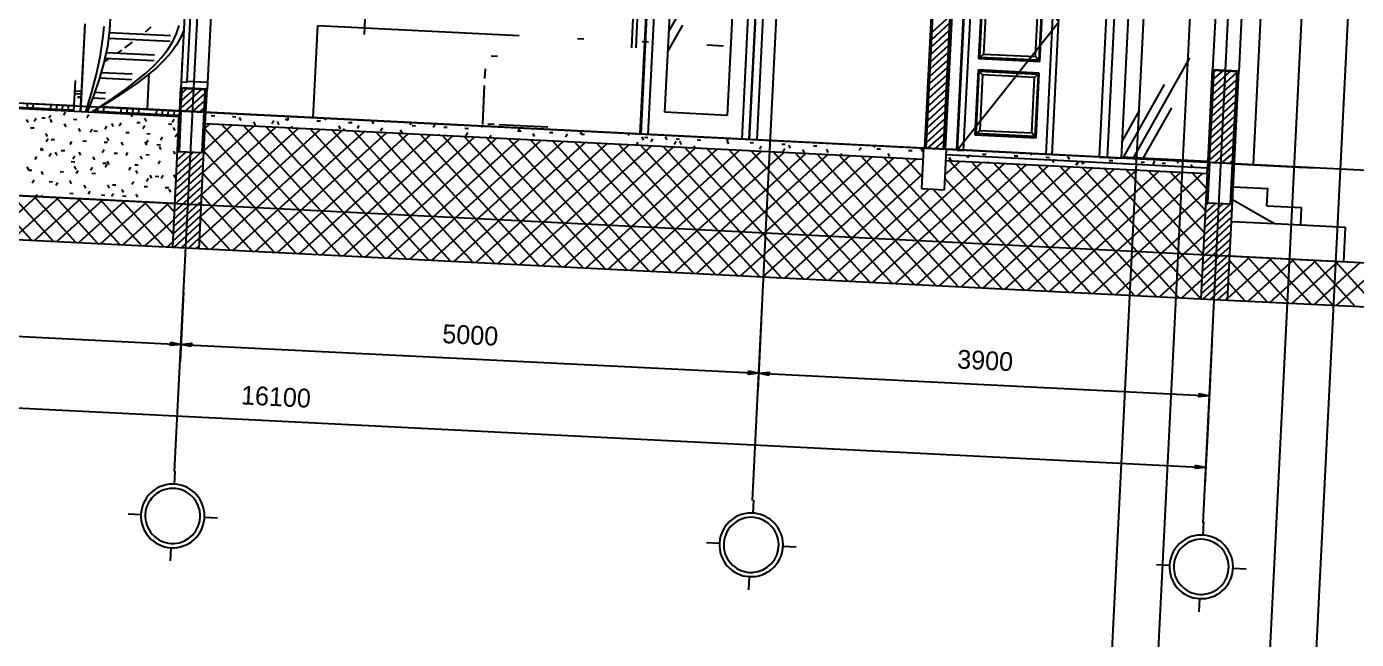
# Model space of a CAD drawing. Extents: x 549999 to 550212, y 1838161 to 1838467.
# Drawn here: x 550119.22 to 550130.71, y 1838233.41 to 1838238.7 of the extents above; entities that cross this region are included whole.
import ezdxf

# ---------------------------------------------------------------- set-up
doc = ezdxf.new("R2010")
doc.units = 0
for name, color, linetype in [('Level 1', 7, 'Continuous'), ('Level 11', 7, 'Continuous'), ('Level 14', 7, 'Continuous'), ('Level 15', 7, 'Continuous'), ('Level 18', 7, 'Continuous'), ('Level 19', 7, 'Continuous'), ('Level 20', 7, 'Continuous'), ('Level 28', 7, 'Continuous'), ('Level 4', 7, 'Continuous'), ('Level 5', 7, 'Continuous'), ('Level 6', 7, 'Continuous'), ('Level 7', 7, 'Continuous'), ('Level 8', 7, 'Continuous'), ('Level 9', 7, 'Continuous')]:
    doc.layers.add(name, color=color, linetype=linetype)

# ---------------------------------------------------------------- blocks, each defined once
blk = doc.blocks.new('FURN47')
at = {"layer": 'Level 1'}
for p, q in [((411.1, 80), (585.4, 80)), ((411.1, 0), (411.1, 80)), ((635.9, 80), (641.4, 80)), ((691.9, 80), (697.4, 80)), ((747.9, 80), (762.2, 80))]:
    blk.add_line(p, q, dxfattribs=at)
blk = doc.blocks.new('FURN48')
at = {"layer": 'Level 1'}
for p, q in [((562.1, 61.1), (567.6, 61.1)), ((557.8, 41.5), (557.8, 49.7)), ((557.8, 2), (557.8, 35.4)), ((558.1, 2), (557.8, 2)), ((567.6, 2), (562.1, 2)), ((614.1, 2), (571.7, 2))]:
    blk.add_line(p, q, dxfattribs=at)
blk = doc.blocks.new('CUA_14')
at = {"layer": 'Level 5'}
for p, q in [((1277.6, 0), (1208.6, 0)), ((1208.6, 0), (1277.6, 0)), ((1269.6, 0), (1208.6, 0)), ((1208.6, 0), (1269.6, 0)), ((1277.6, 0), (1213.4, 0)), ((1269.6, 0), (1213.4, 0))]:
    blk.add_line(p, q, dxfattribs=at)
blk = doc.blocks.new('CUA_S4')
at = {"layer": 'Level 7'}
for p, q in [((295.6, 280), (295.6, 275)), ((297.1, 280), (295.6, 280)), ((318.6, 280), (317.1, 280)), ((318.6, 274), (318.6, 280)), ((295.6, 275), (295.6, 112.5)), ((295.6, 275), (295.6, 236.4)), ((295.6, 275), (300.6, 275)), ((295.6, 275), (295.6, 215)), ((300.6, 275), (300.6, 274)), ((300.6, 274), (318.6, 274)), ((300.6, 215), (300.6, 274)), ((318.6, 215), (318.6, 274)), ((295.6, 215), (295.6, 25)), ((300.6, 215), (295.6, 215)), ((300.6, 215), (300.6, 26)), ((318.6, 215), (300.6, 215)), ((318.6, 26), (318.6, 215)), ((295.6, 112.5), (295.6, 25)), ((295.6, 45.8), (295.6, 25)), ((300.6, 25), (295.6, 25)), ((295.6, 25), (295.6, 20)), ((318.6, 26), (300.6, 26)), ((300.6, 26), (300.6, 25)), ((318.6, 20), (318.6, 26)), ((295.6, 20), (318.6, 20))]:
    blk.add_line(p, q, dxfattribs=at)
blk = doc.blocks.new('CUA_W2')
at = {"layer": 'Level 5'}
for p, q in [((1091.4, 225), (1091.4, 0)), ((1098.6, 225), (1091.4, 225)), ((1098.6, 0), (1098.6, 225)), ((1110.7, 225), (1098.6, 225)), ((1110.7, 0), (1110.7, 225)), ((1091.4, 0), (1098.6, 0)), ((1098.6, 0), (1110.7, 0))]:
    blk.add_line(p, q, dxfattribs=at)
blk = doc.blocks.new('D820X3')
at = {"layer": 'Level 5'}
for p, q in [((1050.6, 115), (968.6, 230)), ((1050.6, 230), (968.6, 230)), ((968.6, 230), (968.6, 0)), ((1050.6, 0), (1050.6, 230)), ((974.1, 0), (974.1, 224.5)), ((974.1, 224.5), (1045.1, 224.5)), ((1045.1, 224.5), (1045.1, 0)), ((1036.1, 212), (983.1, 212)), ((983.1, 212), (983.1, 80)), ((984.1, 81), (984.1, 211)), ((984.1, 211), (1035.1, 211)), ((987.1, 208), (984.1, 211)), ((987.1, 208), (987.1, 84)), ((1032.1, 208), (987.1, 208)), ((1032.1, 208), (1035.1, 211)), ((1032.1, 84), (1032.1, 208)), ((1035.1, 211), (1035.1, 81)), ((1036.1, 80), (1036.1, 212)), ((968.6, 0), (1050.6, 115)), ((987.1, 84), (984.1, 81)), ((1035.1, 81), (984.1, 81)), ((987.1, 84), (1032.1, 84)), ((1035.1, 81), (1032.1, 84)), ((983.1, 80), (1036.1, 80)), ((1036.1, 70), (983.1, 70)), ((983.1, 70), (983.1, 14)), ((984.1, 15), (984.1, 69)), ((984.1, 69), (1035.1, 69)), ((987.1, 66), (984.1, 69)), ((1032.1, 66), (1035.1, 69)), ((1035.1, 69), (1035.1, 15)), ((1036.1, 14), (1036.1, 70)), ((987.1, 66), (987.1, 18)), ((1032.1, 66), (987.1, 66)), ((1032.1, 18), (1032.1, 66)), ((983.1, 14), (1036.1, 14)), ((987.1, 18), (984.1, 15)), ((1035.1, 15), (984.1, 15)), ((987.1, 18), (1032.1, 18)), ((1035.1, 15), (1032.1, 18)), ((968.6, 0), (974.1, 0)), ((1050.6, 0), (1045.1, 0))]:
    blk.add_line(p, q, dxfattribs=at)
blk = doc.blocks.new('CUA_S5')
at = {"layer": 'Level 7'}
for p, q in [((1185.6, 230), (1185.6, 80)), ((1208.6, 80), (1208.6, 230)), ((1185.6, 80), (1208.6, 80))]:
    blk.add_line(p, q, dxfattribs=at)
blk = doc.blocks.new('CUA_16')
at = {"layer": 'Level 5'}
for p, q in [((788.6, 280), (694.6, 280)), ((694.6, 280), (694.6, 0)), ((788.6, 280), (788.6, 0)), ((701.1, 230.5), (701.1, 273.5)), ((701.1, 273.5), (782.1, 273.5)), ((710.1, 239.5), (710.1, 264.5)), ((710.1, 264.5), (773.1, 264.5)), ((773.1, 264.5), (773.1, 239.5)), ((782.1, 273.5), (782.1, 230.5)), ((782.1, 230.5), (701.1, 230.5)), ((773.1, 239.5), (710.1, 239.5)), ((701.1, 224), (782.1, 224)), ((701.1, 0), (701.1, 224)), ((782.1, 224), (782.1, 0)), ((714.6, 20), (714.6, 205)), ((714.6, 205), (768.6, 205)), ((768.6, 205), (768.6, 20)), ((714.6, 107), (753.3, 184.3)), ((714.6, 124.1), (731.6, 158.2)), ((714.6, 89.8), (739.8, 140.1)), ((714.6, 72.7), (726.2, 95.9)), ((768.6, 20), (714.6, 20))]:
    blk.add_line(p, q, dxfattribs=at)
blk = doc.blocks.new('GRID_8')
at = {"layer": 'Level 19'}
for p, q in [((-123.6, -207.1), (-123.6, -218.4)), ((-162.3, -245.9), (-151.1, -245.9)), ((-84.8, -245.9), (-96.1, -245.9)), ((-123.6, -284.7), (-123.6, -273.4))]:
    blk.add_line(p, q, dxfattribs=at)
for radius, start, end in [(27.5, 86.5906, 185.4173), (23.8, 86.5906, 185.4173), (23.8, 3.4094, 86.5906), (27.5, 3.4094, 86.5906), (27.5, 185.4173, 275.4173), (23.8, 185.4173, 275.4173), (23.8, 275.4173, 3.4094), (27.5, 275.4173, 3.4094)]:
    blk.add_arc((-123.6, -245.9), radius, start, end, dxfattribs=at)

msp = doc.modelspace()

# ---------------------------------------------------------------- linework, layer by layer
at = {"layer": 'Level 11'}
for p, q in [((550120.554, 1838237.975), (550120.542, 1838237.721)), ((550120.754, 1838237.965), (550120.554, 1838237.975)), ((550120.737, 1838237.615), (550120.754, 1838237.965)), ((550120.534, 1838237.866), (550120.544, 1838237.875)), ((550120.743, 1838237.444), (550121.185, 1838237.843)), ((550120.753, 1838237.634), (550120.994, 1838237.852)), ((550120.762, 1838237.825), (550120.803, 1838237.862)), ((550121.932, 1838236.724), (550120.907, 1838237.857)), ((550122.123, 1838236.715), (550121.098, 1838237.847)), ((550120.528, 1838237.739), (550120.543, 1838237.753)), ((550120.531, 1838237.802), (550120.547, 1838237.817)), ((550120.715, 1838236.872), (550121.757, 1838237.814)), ((550120.724, 1838237.062), (550121.566, 1838237.824)), ((550120.734, 1838237.253), (550121.375, 1838237.833)), ((550120.744, 1838237.752), (550120.759, 1838237.766)), ((550120.747, 1838237.816), (550120.762, 1838237.83)), ((550121.741, 1838236.734), (550120.762, 1838237.816)), ((550120.815, 1838236.78), (550121.947, 1838237.805)), ((550121.005, 1838236.771), (550122.138, 1838237.795)), ((550121.196, 1838236.761), (550122.329, 1838237.786)), ((550122.313, 1838236.705), (550121.289, 1838237.838)), ((550121.387, 1838236.751), (550122.519, 1838237.776)), ((550122.504, 1838236.696), (550121.479, 1838237.828)), ((550121.577, 1838236.742), (550122.71, 1838237.767)), ((550122.695, 1838236.686), (550121.67, 1838237.819)), ((550121.768, 1838236.732), (550122.901, 1838237.757)), ((550122.885, 1838236.677), (550121.861, 1838237.809)), ((550121.959, 1838236.723), (550123.091, 1838237.748)), ((550123.076, 1838236.667), (550122.051, 1838237.8)), ((550122.149, 1838236.713), (550123.282, 1838237.738)), ((550123.267, 1838236.657), (550122.242, 1838237.79)), ((550122.34, 1838236.704), (550123.473, 1838237.729)), ((550123.457, 1838236.648), (550122.433, 1838237.78)), ((550123.648, 1838236.638), (550122.623, 1838237.771)), ((550123.839, 1838236.629), (550122.814, 1838237.761)), ((550124.03, 1838236.619), (550123.005, 1838237.752)), ((550124.22, 1838236.61), (550123.195, 1838237.742)), ((550124.411, 1838236.6), (550123.386, 1838237.733)), ((550120.512, 1838237.421), (550120.727, 1838237.615)), ((550120.515, 1838237.485), (550120.663, 1838237.619)), ((550120.518, 1838237.548), (550120.6, 1838237.622)), ((550120.521, 1838237.612), (550120.537, 1838237.626)), ((550120.524, 1838237.675), (550120.54, 1838237.689)), ((550120.542, 1838237.721), (550120.537, 1838237.625)), ((550120.537, 1838237.625), (550120.737, 1838237.615)), ((550120.737, 1838237.625), (550120.753, 1838237.639)), ((550120.74, 1838237.689), (550120.756, 1838237.703)), ((550121.551, 1838236.743), (550120.752, 1838237.626)), ((550122.531, 1838236.694), (550123.663, 1838237.719)), ((550122.721, 1838236.685), (550123.854, 1838237.709)), ((550122.912, 1838236.675), (550124.045, 1838237.7)), ((550123.103, 1838236.666), (550124.235, 1838237.69)), ((550123.294, 1838236.656), (550124.426, 1838237.681)), ((550123.484, 1838236.647), (550124.617, 1838237.671)), ((550124.602, 1838236.591), (550123.577, 1838237.723)), ((550123.675, 1838236.637), (550124.807, 1838237.662)), ((550124.792, 1838236.581), (550123.768, 1838237.714)), ((550123.866, 1838236.628), (550124.998, 1838237.652)), ((550124.983, 1838236.572), (550123.958, 1838237.704)), ((550124.056, 1838236.618), (550125.189, 1838237.643)), ((550125.174, 1838236.562), (550124.149, 1838237.695)), ((550124.247, 1838236.608), (550125.379, 1838237.633)), ((550125.364, 1838236.553), (550124.34, 1838237.685)), ((550124.438, 1838236.599), (550125.57, 1838237.624)), ((550125.555, 1838236.543), (550124.53, 1838237.676)), ((550124.628, 1838236.589), (550125.761, 1838237.614)), ((550125.746, 1838236.534), (550124.721, 1838237.666)), ((550125.936, 1838236.524), (550124.912, 1838237.657)), ((550126.127, 1838236.514), (550125.102, 1838237.647)), ((550126.318, 1838236.505), (550125.293, 1838237.638)), ((550126.508, 1838236.495), (550125.484, 1838237.628)), ((550126.699, 1838236.486), (550125.674, 1838237.618)), ((550126.971, 1838237.654), (550126.954, 1838237.304)), ((550127.171, 1838237.644), (550126.971, 1838237.654)), ((550127.154, 1838237.294), (550127.171, 1838237.644)), ((550120.505, 1838237.294), (550120.747, 1838237.512)), ((550120.509, 1838237.357), (550120.75, 1838237.576)), ((550124.819, 1838236.58), (550125.952, 1838237.605)), ((550125.01, 1838236.57), (550126.142, 1838237.595)), ((550125.2, 1838236.561), (550126.333, 1838237.586)), ((550125.391, 1838236.551), (550126.524, 1838237.576)), ((550125.582, 1838236.542), (550126.714, 1838237.566)), ((550125.772, 1838236.532), (550126.905, 1838237.557)), ((550126.89, 1838236.476), (550125.865, 1838237.609)), ((550127.08, 1838236.467), (550126.056, 1838237.599)), ((550127.271, 1838236.457), (550126.246, 1838237.59)), ((550126.344, 1838236.504), (550127.477, 1838237.528)), ((550127.462, 1838236.448), (550126.437, 1838237.58)), ((550126.535, 1838236.494), (550127.668, 1838237.519)), ((550127.652, 1838236.438), (550126.628, 1838237.571)), ((550126.726, 1838236.485), (550127.858, 1838237.509)), ((550126.959, 1838237.406), (550126.818, 1838237.561)), ((550126.916, 1838236.475), (550128.049, 1838237.5)), ((550127.16, 1838237.424), (550127.286, 1838237.538)), ((550128.224, 1838236.41), (550127.2, 1838237.542)), ((550128.415, 1838236.4), (550127.39, 1838237.533)), ((550128.606, 1838236.391), (550127.581, 1838237.523)), ((550128.797, 1838236.381), (550127.772, 1838237.514)), ((550128.987, 1838236.371), (550127.962, 1838237.504)), ((550129.178, 1838236.362), (550128.153, 1838237.495)), ((550129.443, 1838237.53), (550129.426, 1838237.181)), ((550129.643, 1838237.52), (550129.443, 1838237.53)), ((550129.626, 1838237.171), (550129.643, 1838237.52)), ((550120.499, 1838237.167), (550120.74, 1838237.385)), ((550120.502, 1838237.23), (550120.743, 1838237.449)), ((550121.36, 1838236.753), (550120.743, 1838237.435)), ((550125.963, 1838236.523), (550126.96, 1838237.425)), ((550127.107, 1838236.465), (550128.24, 1838237.49)), ((550128.034, 1838236.419), (550127.158, 1838237.387)), ((550127.298, 1838236.456), (550128.43, 1838237.481)), ((550127.488, 1838236.446), (550128.621, 1838237.471)), ((550127.679, 1838236.437), (550128.812, 1838237.462)), ((550127.87, 1838236.427), (550129.002, 1838237.452)), ((550128.061, 1838236.418), (550129.193, 1838237.443)), ((550128.251, 1838236.408), (550129.384, 1838237.433)), ((550129.369, 1838236.352), (550128.344, 1838237.485)), ((550129.379, 1838236.542), (550128.535, 1838237.475)), ((550129.388, 1838236.733), (550128.725, 1838237.466)), ((550129.398, 1838236.924), (550128.916, 1838237.456)), ((550129.408, 1838237.114), (550129.107, 1838237.447)), ((550129.417, 1838237.305), (550129.297, 1838237.437)), ((550129.422, 1838237.412), (550129.438, 1838237.426)), ((550120.496, 1838237.103), (550120.737, 1838237.321)), ((550126.154, 1838236.513), (550127.024, 1838237.301)), ((550126.954, 1838237.304), (550127.154, 1838237.294)), ((550127.843, 1838236.429), (550127.056, 1838237.299)), ((550128.442, 1838236.399), (550129.416, 1838237.28)), ((550129.416, 1838237.285), (550129.432, 1838237.299)), ((550129.419, 1838237.348), (550129.435, 1838237.363)), ((550129.632, 1838237.298), (550129.648, 1838237.312)), ((550129.635, 1838237.362), (550129.651, 1838237.376)), ((550119.262, 1838236.858), (550118.902, 1838237.256)), ((550118.908, 1838236.875), (550119.306, 1838237.236)), ((550119.453, 1838236.848), (550119.093, 1838237.247)), ((550119.099, 1838236.866), (550119.497, 1838237.226)), ((550119.644, 1838236.839), (550119.283, 1838237.237)), ((550119.289, 1838236.856), (550119.688, 1838237.217)), ((550119.835, 1838236.829), (550119.474, 1838237.228)), ((550119.48, 1838236.847), (550119.878, 1838237.207)), ((550120.025, 1838236.82), (550119.665, 1838237.218)), ((550119.671, 1838236.837), (550120.069, 1838237.198)), ((550120.216, 1838236.81), (550119.855, 1838237.208)), ((550119.861, 1838236.828), (550120.26, 1838237.188)), ((550120.407, 1838236.8), (550120.046, 1838237.199)), ((550120.052, 1838236.818), (550120.45, 1838237.179)), ((550120.486, 1838236.913), (550120.237, 1838237.189)), ((550120.496, 1838237.104), (550120.427, 1838237.18)), ((550120.489, 1838236.976), (550120.731, 1838237.194)), ((550120.493, 1838237.04), (550120.734, 1838237.258)), ((550121.169, 1838236.762), (550120.733, 1838237.244)), ((550129.4, 1838236.967), (550129.625, 1838237.171)), ((550129.403, 1838237.031), (550129.562, 1838237.174)), ((550129.407, 1838237.094), (550129.498, 1838237.177)), ((550129.41, 1838237.158), (550129.434, 1838237.18)), ((550129.413, 1838237.221), (550129.429, 1838237.236)), ((550129.426, 1838237.181), (550129.626, 1838237.171)), ((550129.626, 1838237.171), (550129.641, 1838237.185)), ((550129.629, 1838237.235), (550129.645, 1838237.249)), ((550120.483, 1838236.849), (550120.724, 1838237.067)), ((550120.486, 1838236.913), (550120.728, 1838237.131)), ((550120.979, 1838236.772), (550120.724, 1838237.054)), ((550128.633, 1838236.389), (550129.406, 1838237.089)), ((550129.394, 1838236.84), (550129.635, 1838237.058)), ((550129.397, 1838236.904), (550129.638, 1838237.122)), ((550120.243, 1838236.809), (550120.492, 1838237.035)), ((550120.492, 1838236.796), (550120.721, 1838237.004)), ((550120.555, 1838236.793), (550120.718, 1838236.94)), ((550129.387, 1838236.713), (550129.629, 1838236.931)), ((550129.391, 1838236.776), (550129.632, 1838236.995)), ((550120.433, 1838236.799), (550120.483, 1838236.844)), ((550120.619, 1838236.79), (550120.715, 1838236.877)), ((550120.683, 1838236.787), (550120.712, 1838236.813)), ((550120.788, 1838236.781), (550120.714, 1838236.863)), ((550128.823, 1838236.38), (550129.397, 1838236.899)), ((550129.384, 1838236.649), (550129.625, 1838236.868)), ((550129.014, 1838236.37), (550129.387, 1838236.708)), ((550129.378, 1838236.522), (550129.619, 1838236.74)), ((550129.381, 1838236.586), (550129.622, 1838236.804)), ((550129.6, 1838236.354), (550129.984, 1838236.702)), ((550129.609, 1838236.545), (550129.794, 1838236.712)), ((550130.131, 1838236.314), (550129.771, 1838236.713)), ((550129.777, 1838236.332), (550130.175, 1838236.693)), ((550130.322, 1838236.305), (550129.961, 1838236.703)), ((550130.513, 1838236.295), (550130.152, 1838236.694)), ((550129.372, 1838236.395), (550129.613, 1838236.613)), ((550129.375, 1838236.459), (550129.616, 1838236.677)), ((550129.941, 1838236.324), (550129.616, 1838236.682)), ((550129.967, 1838236.322), (550130.366, 1838236.683)), ((550130.158, 1838236.313), (550130.557, 1838236.673)), ((550130.703, 1838236.286), (550130.343, 1838236.684)), ((550130.349, 1838236.303), (550130.747, 1838236.664)), ((550130.894, 1838236.276), (550130.533, 1838236.675)), ((550130.539, 1838236.294), (550130.938, 1838236.654)), ((550129.205, 1838236.361), (550129.378, 1838236.517)), ((550129.39, 1838236.351), (550129.61, 1838236.55)), ((550129.454, 1838236.348), (550129.606, 1838236.486)), ((550129.75, 1838236.333), (550129.607, 1838236.492)), ((550129.517, 1838236.345), (550129.603, 1838236.423)), ((550129.581, 1838236.342), (550129.6, 1838236.359))]:
    msp.add_line(p, q, dxfattribs=at)
at = {"layer": 'Level 14'}
for p, q in [((550127.047, 1838238.656), (550127.204, 1838238.798)), ((550127.04, 1838238.529), (550127.198, 1838238.671)), ((550127.043, 1838238.592), (550127.201, 1838238.735)), ((550127.034, 1838238.402), (550127.191, 1838238.544)), ((550127.037, 1838238.465), (550127.194, 1838238.608)), ((550127.027, 1838238.275), (550127.185, 1838238.417)), ((550127.031, 1838238.338), (550127.188, 1838238.481)), ((550128.789, 1838237.573), (550129.275, 1838238.434)), ((550127.024, 1838238.211), (550127.182, 1838238.353)), ((550129.473, 1838238.12), (550129.683, 1838238.31)), ((550129.476, 1838238.184), (550129.628, 1838238.322)), ((550129.479, 1838238.248), (550129.565, 1838238.325)), ((550129.482, 1838238.311), (550129.501, 1838238.328)), ((550127.018, 1838238.084), (550127.175, 1838238.226)), ((550127.021, 1838238.148), (550127.178, 1838238.29)), ((550128.703, 1838237.577), (550129.056, 1838238.204)), ((550129.47, 1838238.057), (550129.679, 1838238.247)), ((550120.556, 1838238.002), (550120.736, 1838238.166)), ((550120.559, 1838238.066), (550120.673, 1838238.169)), ((550120.562, 1838238.129), (550120.609, 1838238.172)), ((550120.59, 1838237.973), (550120.762, 1838238.128)), ((550127.012, 1838237.957), (550127.169, 1838238.099)), ((550127.015, 1838238.02), (550127.172, 1838238.163)), ((550129.463, 1838237.93), (550129.673, 1838238.12)), ((550129.466, 1838237.993), (550129.676, 1838238.183)), ((550119.125, 1838238.008), (550119.277, 1838238)), ((550119.226, 1838238.003), (550119.228, 1838238.041)), ((550119.276, 1838237.988), (550119.277, 1838238)), ((550119.277, 1838238), (550119.279, 1838238.038)), ((550119.277, 1838238), (550119.429, 1838237.993)), ((550119.327, 1838237.986), (550119.328, 1838237.998)), ((550119.378, 1838237.983), (550119.378, 1838237.995)), ((550119.429, 1838237.993), (550119.431, 1838238.031)), ((550119.429, 1838237.993), (550119.581, 1838237.985)), ((550119.429, 1838237.981), (550119.429, 1838237.993)), ((550119.48, 1838237.99), (550119.482, 1838238.028)), ((550119.531, 1838237.988), (550119.533, 1838238.026)), ((550119.581, 1838237.985), (550119.583, 1838238.023)), ((550119.581, 1838237.985), (550119.626, 1838237.983)), ((550119.581, 1838237.973), (550119.581, 1838237.985)), ((550119.804, 1838237.974), (550119.886, 1838237.97)), ((550119.835, 1838237.972), (550119.836, 1838237.993)), ((550119.885, 1838237.958), (550119.886, 1838237.97)), ((550119.886, 1838237.97), (550119.888, 1838238.008)), ((550119.886, 1838237.97), (550120.038, 1838237.962)), ((550119.936, 1838237.955), (550119.937, 1838237.967)), ((550119.987, 1838237.953), (550119.987, 1838237.965)), ((550120.037, 1838237.95), (550120.038, 1838237.962)), ((550120.038, 1838237.962), (550120.04, 1838238)), ((550120.038, 1838237.962), (550120.19, 1838237.955)), ((550120.089, 1838237.96), (550120.091, 1838237.998)), ((550120.139, 1838237.957), (550120.141, 1838237.995)), ((550120.19, 1838237.955), (550120.192, 1838237.993)), ((550120.19, 1838237.955), (550120.342, 1838237.947)), ((550120.19, 1838237.943), (550120.19, 1838237.955)), ((550120.342, 1838237.947), (550120.344, 1838237.985)), ((550120.393, 1838237.945), (550120.395, 1838237.982)), ((550120.444, 1838237.942), (550120.446, 1838237.98)), ((550120.495, 1838237.939), (550120.497, 1838237.977)), ((550120.654, 1838237.97), (550120.759, 1838238.065)), ((550120.717, 1838237.966), (550120.756, 1838238.001)), ((550127.005, 1838237.83), (550127.163, 1838237.972)), ((550127.008, 1838237.893), (550127.166, 1838238.036)), ((550128.687, 1838237.705), (550128.84, 1838237.977)), ((550128.874, 1838237.569), (550129.117, 1838238)), ((550129.457, 1838237.803), (550129.667, 1838237.992)), ((550129.46, 1838237.866), (550129.67, 1838238.056)), ((550120.24, 1838237.94), (550120.241, 1838237.952)), ((550120.291, 1838237.938), (550120.292, 1838237.95)), ((550120.342, 1838237.947), (550120.495, 1838237.939)), ((550120.342, 1838237.935), (550120.342, 1838237.947)), ((550120.494, 1838237.927), (550120.495, 1838237.939)), ((550120.495, 1838237.939), (550120.538, 1838237.937)), ((550126.999, 1838237.703), (550127.156, 1838237.845)), ((550127.002, 1838237.766), (550127.159, 1838237.908)), ((550129.451, 1838237.675), (550129.66, 1838237.865)), ((550129.454, 1838237.739), (550129.664, 1838237.929)), ((550127.01, 1838237.652), (550127.153, 1838237.781)), ((550129.444, 1838237.548), (550129.654, 1838237.738)), ((550129.447, 1838237.612), (550129.657, 1838237.802)), ((550127.073, 1838237.649), (550127.15, 1838237.718)), ((550127.137, 1838237.645), (550127.147, 1838237.654)), ((550129.489, 1838237.528), (550129.651, 1838237.675)), ((550129.552, 1838237.525), (550129.648, 1838237.611)), ((550128.96, 1838237.564), (550128.96, 1838237.565)), ((550129.616, 1838237.522), (550129.644, 1838237.547)), ((550129.642, 1838237.491), (550129.657, 1838237.505))]:
    msp.add_line(p, q, dxfattribs=at)
at = {"layer": 'Level 15'}
for p, q in [((550119.554, 1838237.964), (550119.538, 1838237.938)), ((550119.806, 1838237.961), (550119.806, 1838237.962)), ((550120.858, 1838237.959), (550120.857, 1838237.957)), ((550119.234, 1838237.874), (550119.221, 1838237.901)), ((550119.301, 1838237.909), (550119.285, 1838237.884)), ((550119.35, 1838237.916), (550119.38, 1838237.915)), ((550119.428, 1838237.936), (550119.411, 1838237.911)), ((550119.439, 1838237.876), (550119.425, 1838237.903)), ((550119.562, 1838237.836), (550119.548, 1838237.863)), ((550119.624, 1838237.903), (550119.654, 1838237.901)), ((550119.757, 1838237.941), (550119.741, 1838237.916)), ((550119.911, 1838237.842), (550119.895, 1838237.817)), ((550119.971, 1838237.84), (550119.957, 1838237.867)), ((550120.038, 1838237.869), (550120.021, 1838237.844)), ((550120.134, 1838237.924), (550120.122, 1838237.946)), ((550120.172, 1838237.875), (550120.202, 1838237.874)), ((550120.241, 1838237.847), (550120.224, 1838237.821)), ((550120.257, 1838237.884), (550120.243, 1838237.911)), ((550120.446, 1838237.862), (550120.476, 1838237.86)), ((550120.494, 1838237.901), (550120.477, 1838237.876)), ((550120.816, 1838237.935), (550120.846, 1838237.933)), ((550120.998, 1838237.926), (550121.029, 1838237.924)), ((550121.074, 1838237.892), (550121.061, 1838237.919)), ((550121.198, 1838237.853), (550121.184, 1838237.88)), ((550121.356, 1838237.888), (550121.34, 1838237.863)), ((550121.402, 1838237.855), (550121.388, 1838237.882)), ((550121.455, 1838237.903), (550121.485, 1838237.901)), ((550121.483, 1838237.915), (550121.466, 1838237.89)), ((550121.519, 1838237.826), (550121.511, 1838237.842)), ((550121.596, 1838237.922), (550121.593, 1838237.917)), ((550121.729, 1838237.889), (550121.759, 1838237.888)), ((550121.807, 1838237.912), (550121.796, 1838237.895)), ((550121.934, 1838237.819), (550121.92, 1838237.846)), ((550122.003, 1838237.875), (550122.033, 1838237.874)), ((550122.092, 1838237.848), (550122.076, 1838237.823)), ((550122.22, 1838237.863), (550122.206, 1838237.89)), ((550122.545, 1838237.875), (550122.532, 1838237.855)), ((550122.551, 1838237.848), (550122.581, 1838237.846)), ((550122.752, 1838237.858), (550122.735, 1838237.832)), ((550123.161, 1838237.831), (550123.154, 1838237.845)), ((550119.254, 1838237.83), (550119.284, 1838237.828)), ((550119.399, 1838237.753), (550119.385, 1838237.78)), ((550119.405, 1838237.733), (550119.389, 1838237.708)), ((550119.432, 1838237.729), (550119.462, 1838237.728)), ((550119.685, 1838237.797), (550119.671, 1838237.824)), ((550119.785, 1838237.815), (550119.768, 1838237.789)), ((550119.802, 1838237.802), (550119.832, 1838237.801)), ((550119.931, 1838237.717), (550119.917, 1838237.744)), ((550120.076, 1838237.789), (550120.106, 1838237.787)), ((550120.259, 1838237.779), (550120.289, 1838237.778)), ((550120.394, 1838237.747), (550120.378, 1838237.722)), ((550120.503, 1838237.805), (550120.489, 1838237.832)), ((550120.521, 1838237.775), (550120.504, 1838237.749)), ((550121.966, 1838237.821), (550121.955, 1838237.804)), ((550122.296, 1838237.826), (550122.279, 1838237.8)), ((550122.466, 1838237.784), (550122.452, 1838237.81)), ((550122.785, 1838237.763), (550122.78, 1838237.773)), ((550122.825, 1838237.834), (550122.855, 1838237.833)), ((550123.008, 1838237.825), (550123.038, 1838237.824)), ((550123.032, 1838237.786), (550123.015, 1838237.76)), ((550123.235, 1838237.763), (550123.221, 1838237.741)), ((550123.312, 1838237.737), (550123.312, 1838237.737)), ((550123.365, 1838237.834), (550123.365, 1838237.834)), ((550123.464, 1838237.802), (550123.494, 1838237.801)), ((550123.488, 1838237.794), (550123.475, 1838237.821)), ((550123.611, 1838237.754), (550123.598, 1838237.781)), ((550123.738, 1838237.789), (550123.768, 1838237.787)), ((550123.894, 1838237.773), (550123.878, 1838237.747)), ((550123.897, 1838237.798), (550123.892, 1838237.808)), ((550124.021, 1838237.8), (550124.004, 1838237.775)), ((550124.012, 1838237.775), (550124.042, 1838237.773)), ((550124.338, 1838237.785), (550124.334, 1838237.779)), ((550124.429, 1838237.762), (550124.419, 1838237.781)), ((550124.552, 1838237.723), (550124.539, 1838237.75)), ((550124.56, 1838237.747), (550124.59, 1838237.746)), ((550124.63, 1838237.733), (550124.614, 1838237.707)), ((550124.757, 1838237.725), (550124.743, 1838237.752)), ((550124.834, 1838237.734), (550124.864, 1838237.732)), ((550125.017, 1838237.725), (550125.047, 1838237.723)), ((550125.076, 1838237.748), (550125.07, 1838237.739)), ((550125.287, 1838237.738), (550125.273, 1838237.717)), ((550119.336, 1838237.642), (550119.366, 1838237.641)), ((550119.36, 1838237.63), (550119.346, 1838237.657)), ((550119.483, 1838237.59), (550119.469, 1838237.617)), ((550119.519, 1838237.633), (550119.549, 1838237.632)), ((550119.609, 1838237.711), (550119.592, 1838237.685)), ((550119.687, 1838237.592), (550119.673, 1838237.619)), ((550119.706, 1838237.715), (550119.736, 1838237.714)), ((550119.889, 1838237.639), (550119.872, 1838237.613)), ((550119.889, 1838237.706), (550119.919, 1838237.705)), ((550119.976, 1838237.61), (550120.006, 1838237.609)), ((550120.054, 1838237.678), (550120.04, 1838237.705)), ((550120.092, 1838237.616), (550120.076, 1838237.591)), ((550120.259, 1838237.68), (550120.245, 1838237.707)), ((550120.268, 1838237.72), (550120.252, 1838237.695)), ((550120.345, 1838237.684), (550120.376, 1838237.682)), ((550120.382, 1838237.64), (550120.368, 1838237.667)), ((550120.505, 1838237.6), (550120.491, 1838237.627)), ((550124.504, 1838237.705), (550124.488, 1838237.68)), ((550124.834, 1838237.71), (550124.817, 1838237.685)), ((550124.88, 1838237.685), (550124.866, 1838237.712)), ((550124.999, 1838237.652), (550124.989, 1838237.672)), ((550125.289, 1838237.689), (550125.275, 1838237.716)), ((550125.473, 1838237.702), (550125.503, 1838237.7)), ((550125.57, 1838237.67), (550125.553, 1838237.645)), ((550125.747, 1838237.688), (550125.777, 1838237.687)), ((550125.773, 1838237.648), (550125.757, 1838237.622)), ((550125.821, 1838237.654), (550125.807, 1838237.68)), ((550125.944, 1838237.614), (550125.93, 1838237.641)), ((550126.021, 1838237.674), (550126.051, 1838237.673)), ((550126.148, 1838237.616), (550126.135, 1838237.643)), ((550126.432, 1838237.657), (550126.416, 1838237.632)), ((550126.552, 1838237.675), (550126.542, 1838237.659)), ((550126.569, 1838237.647), (550126.599, 1838237.646)), ((550126.843, 1838237.633), (550126.873, 1838237.632)), ((550126.966, 1838237.624), (550126.952, 1838237.651)), ((550127.818, 1838237.611), (550127.811, 1838237.601)), ((550119.306, 1838237.58), (550119.29, 1838237.554)), ((550119.433, 1838237.607), (550119.416, 1838237.581)), ((550119.606, 1838237.537), (550119.636, 1838237.536)), ((550119.636, 1838237.584), (550119.619, 1838237.559)), ((550119.647, 1838237.469), (550119.634, 1838237.496)), ((550119.81, 1838237.553), (550119.796, 1838237.579)), ((550119.88, 1838237.524), (550119.91, 1838237.522)), ((550119.916, 1838237.512), (550119.899, 1838237.487)), ((550119.933, 1838237.513), (550119.919, 1838237.54)), ((550120.154, 1838237.51), (550120.184, 1838237.508)), ((550120.219, 1838237.557), (550120.205, 1838237.584)), ((550120.25, 1838237.597), (550120.28, 1838237.595)), ((550120.372, 1838237.544), (550120.356, 1838237.519)), ((550126.265, 1838237.589), (550126.258, 1838237.603)), ((550126.68, 1838237.58), (550126.666, 1838237.607)), ((550126.915, 1838237.563), (550126.912, 1838237.557)), ((550127.207, 1838237.545), (550127.193, 1838237.572)), ((550127.212, 1838237.545), (550127.198, 1838237.572)), ((550127.36, 1838237.584), (550127.35, 1838237.57)), ((550127.372, 1838237.595), (550127.355, 1838237.569)), ((550127.483, 1838237.601), (550127.513, 1838237.6)), ((550127.525, 1838237.526), (550127.521, 1838237.534)), ((550127.53, 1838237.526), (550127.526, 1838237.534)), ((550127.647, 1838237.523), (550127.645, 1838237.52)), ((550127.652, 1838237.523), (550127.65, 1838237.52)), ((550127.757, 1838237.588), (550127.787, 1838237.586)), ((550127.907, 1838237.593), (550127.899, 1838237.607)), ((550128.03, 1838237.574), (550128.061, 1838237.572)), ((550128.098, 1838237.547), (550128.086, 1838237.529)), ((550128.108, 1838237.555), (550128.091, 1838237.529)), ((550128.111, 1838237.595), (550128.11, 1838237.597)), ((550128.235, 1838237.555), (550128.221, 1838237.582)), ((550128.306, 1838237.532), (550128.29, 1838237.507)), ((550128.311, 1838237.532), (550128.295, 1838237.507)), ((550128.353, 1838237.516), (550128.343, 1838237.535)), ((550128.358, 1838237.515), (550128.344, 1838237.542)), ((550128.578, 1838237.547), (550128.609, 1838237.545)), ((550128.643, 1838237.559), (550128.638, 1838237.57)), ((550128.852, 1838237.533), (550128.883, 1838237.531)), ((550128.97, 1838237.542), (550128.954, 1838237.516)), ((550129.035, 1838237.524), (550129.065, 1838237.522)), ((550129.083, 1838237.548), (550129.08, 1838237.544)), ((550129.175, 1838237.524), (550129.165, 1838237.544)), ((550129.299, 1838237.484), (550129.285, 1838237.511)), ((550119.238, 1838237.465), (550119.225, 1838237.492)), ((550119.236, 1838237.464), (550119.266, 1838237.463)), ((550119.362, 1838237.425), (550119.348, 1838237.452)), ((550119.51, 1838237.451), (550119.54, 1838237.449)), ((550119.663, 1838237.458), (550119.647, 1838237.433)), ((550119.789, 1838237.485), (550119.773, 1838237.46)), ((550119.784, 1838237.437), (550119.814, 1838237.435)), ((550120.119, 1838237.49), (550120.103, 1838237.464)), ((550120.179, 1838237.434), (550120.166, 1838237.46)), ((550120.273, 1838237.391), (550120.256, 1838237.365)), ((550120.302, 1838237.394), (550120.289, 1838237.421)), ((550120.332, 1838237.41), (550120.362, 1838237.408)), ((550120.399, 1838237.418), (550120.383, 1838237.392)), ((550120.507, 1838237.396), (550120.493, 1838237.423)), ((550129.294, 1838237.484), (550129.292, 1838237.488)), ((550119.284, 1838237.376), (550119.267, 1838237.351)), ((550119.414, 1838237.364), (550119.444, 1838237.362)), ((550119.487, 1838237.354), (550119.471, 1838237.329)), ((550119.608, 1838237.346), (550119.594, 1838237.373)), ((550119.731, 1838237.306), (550119.717, 1838237.333)), ((550119.767, 1838237.282), (550119.751, 1838237.256)), ((550119.935, 1838237.308), (550119.921, 1838237.335)), ((550119.962, 1838237.336), (550119.992, 1838237.335)), ((550120.058, 1838237.269), (550120.045, 1838237.296)), ((550120.146, 1838237.363), (550120.13, 1838237.338)), ((550120.236, 1838237.323), (550120.266, 1838237.321)), ((550120.418, 1838237.314), (550120.449, 1838237.312)), ((550120.467, 1838237.273), (550120.453, 1838237.3)), ((550119.311, 1838237.25), (550119.302, 1838237.236)), ((550119.357, 1838237.233), (550119.35, 1838237.248)), ((550119.514, 1838237.227), (550119.513, 1838237.226)), ((550119.592, 1838237.263), (550119.622, 1838237.262)), ((550119.866, 1838237.25), (550119.896, 1838237.248)), ((550119.885, 1838237.207), (550119.882, 1838237.212)), ((550119.97, 1838237.259), (550119.954, 1838237.234)), ((550120.049, 1838237.241), (550120.079, 1838237.239)), ((550120.181, 1838237.229), (550120.168, 1838237.256))]:
    msp.add_line(p, q, dxfattribs=at)
at = {"layer": 'Level 18'}
for p, q in [((550120.499, 1838234.859), (550121.146, 1838247.796)), ((550125.493, 1838234.609), (550126.139, 1838247.546)), ((550129.388, 1838234.414), (550130.034, 1838247.351)), ((550108.319, 1838238.586), (550137.166, 1838237.144)), ((550108.279, 1838237.787), (550137.126, 1838236.345))]:
    msp.add_line(p, q, dxfattribs=at)
at = {"layer": 'Level 20'}
for p, q in [((550126.902, 1838199.321), (550132.997, 1838321.239)), ((550127.302, 1838199.301), (550133.397, 1838321.219)), ((550126.347, 1838160.857), (550132.442, 1838282.775)), ((550126.746, 1838160.837), (550132.841, 1838282.755)), ((550120.576, 1838236.408), (550120.546, 1838235.809)), ((550120.576, 1838236.408), (550120.546, 1838235.809)), ((550116.958, 1838236.138), (550120.554, 1838235.958)), ((550125.57, 1838236.158), (550125.54, 1838235.559)), ((550125.57, 1838236.158), (550125.54, 1838235.559)), ((550120.554, 1838235.958), (550125.548, 1838235.709)), ((550129.465, 1838235.963), (550129.435, 1838235.364)), ((550113.332, 1838235.699), (550129.412, 1838234.895)), ((550125.548, 1838235.709), (550129.443, 1838235.514)), ((550129.434, 1838235.345), (550129.404, 1838234.745))]:
    msp.add_line(p, q, dxfattribs=at)
for points in [[(550120.465, 1838235.978), (550120.554, 1838235.958), (550120.464, 1838235.948)], [(550120.642, 1838235.939), (550120.554, 1838235.958), (550120.644, 1838235.969)], [(550125.459, 1838235.728), (550125.548, 1838235.709), (550125.458, 1838235.698)], [(550125.636, 1838235.69), (550125.548, 1838235.709), (550125.637, 1838235.719)], [(550129.354, 1838235.533), (550129.443, 1838235.514), (550129.353, 1838235.504)], [(550129.323, 1838234.914), (550129.412, 1838234.895), (550129.322, 1838234.885)]]:
    msp.add_lwpolyline(points, close=True, dxfattribs=at)
at = {"layer": 'Level 28'}
for p, q in [((550120.554, 1838237.975), (550120.537, 1838237.625)), ((550120.754, 1838237.965), (550120.554, 1838237.975)), ((550120.737, 1838237.615), (550120.754, 1838237.965)), ((550120.534, 1838237.875), (550120.481, 1838236.797)), ((550120.549, 1838237.875), (550120.534, 1838237.875)), ((550120.71, 1838236.785), (550120.764, 1838237.864)), ((550120.764, 1838237.864), (550120.749, 1838237.865)), ((550126.966, 1838237.554), (550120.764, 1838237.864)), ((550120.5, 1838237.176), (550110.627, 1838237.67)), ((550120.537, 1838237.625), (550120.737, 1838237.615)), ((550126.971, 1838237.654), (550126.954, 1838237.304)), ((550127.171, 1838237.644), (550126.971, 1838237.654)), ((550127.154, 1838237.294), (550127.171, 1838237.644)), ((550129.423, 1838237.431), (550127.166, 1838237.544)), ((550129.443, 1838237.53), (550129.426, 1838237.181)), ((550129.643, 1838237.52), (550129.443, 1838237.53)), ((550129.626, 1838237.171), (550129.643, 1838237.52)), ((550129.423, 1838237.431), (550129.369, 1838236.352)), ((550129.438, 1838237.43), (550129.423, 1838237.431)), ((550129.599, 1838236.341), (550129.653, 1838237.42)), ((550129.653, 1838237.42), (550129.638, 1838237.42)), ((550110.608, 1838237.29), (550120.481, 1838236.797)), ((550126.954, 1838237.304), (550127.154, 1838237.294)), ((550129.426, 1838237.181), (550129.626, 1838237.171)), ((550120.481, 1838236.797), (550120.71, 1838236.785)), ((550120.71, 1838236.785), (550129.369, 1838236.352)), ((550132.06, 1838236.598), (550129.618, 1838236.72)), ((550129.369, 1838236.352), (550129.599, 1838236.341)), ((550129.599, 1838236.341), (550132.041, 1838236.219))]:
    msp.add_line(p, q, dxfattribs=at)
at = {"layer": 'Level 4'}
for p, q in [((550125.533, 1838237.726), (550125.713, 1838241.321)), ((550127.161, 1838241.249), (550126.981, 1838237.653)), ((550126.996, 1838237.652), (550127.176, 1838241.248)), ((550127.146, 1838237.645), (550127.326, 1838241.24)), ((550127.161, 1838237.644), (550127.341, 1838241.24)), ((550122.139, 1838238.636), (550122.265, 1838241.143)), ((550124.572, 1838241.028), (550124.447, 1838238.521)), ((550129.823, 1838237.511), (550129.985, 1838240.757)), ((550124.524, 1838237.776), (550124.664, 1838240.573)), ((550125.603, 1838240.526), (550125.463, 1838237.729)), ((550127.261, 1838237.639), (550127.376, 1838239.936)), ((550128.195, 1838239.895), (550128.08, 1838237.598)), ((550129.468, 1838238.33), (550129.426, 1838237.481)), ((550129.443, 1838237.53), (550129.483, 1838238.329)), ((550129.698, 1838238.318), (550129.468, 1838238.33)), ((550129.643, 1838237.52), (550129.683, 1838238.319)), ((550129.653, 1838237.42), (550129.698, 1838238.318)), ((550120.265, 1838237.989), (550120.28, 1838238.297)), ((550120.549, 1838238.175), (550120.537, 1838237.925)), ((550120.779, 1838238.164), (550120.549, 1838238.175)), ((550120.554, 1838237.975), (550120.564, 1838238.174)), ((550120.754, 1838237.965), (550120.764, 1838238.164)), ((550120.764, 1838237.864), (550120.779, 1838238.164)), ((550118.956, 1838238.054), (550119.628, 1838238.021)), ((550120.539, 1838237.975), (550119.862, 1838238.009)), ((550120.539, 1838237.975), (550120.554, 1838237.975)), ((550128.681, 1838237.578), (550129.429, 1838237.541)), ((550129.643, 1838237.52), (550129.658, 1838237.519)), ((550129.658, 1838237.519), (550129.823, 1838237.511))]:
    msp.add_line(p, q, dxfattribs=at)
at = {"layer": 'Level 6'}
msp.add_line((550124.487, 1838238.519), (550124.612, 1838241.026), dxfattribs=at)
at = {"layer": 'Level 8'}
for p, q in [((550120.537, 1838237.925), (550118.954, 1838238.004)), ((550126.971, 1838237.654), (550120.754, 1838237.965)), ((550120.534, 1838237.875), (550120.537, 1838237.925)), ((550129.443, 1838237.53), (550127.171, 1838237.644)), ((550129.426, 1838237.481), (550127.169, 1838237.594)), ((550129.423, 1838237.431), (550129.426, 1838237.481)), ((550129.633, 1838237.02), (550130.009, 1838237.001)), ((550130.232, 1838236.99), (550130.617, 1838236.971)), ((550130.617, 1838236.971), (550130.602, 1838236.671))]:
    msp.add_line(p, q, dxfattribs=at)
at = {"layer": 'Level 9'}
for p, q in [((550119.722, 1838238.727), (550119.684, 1838237.968)), ((550119.689, 1838237.968), (550119.727, 1838238.726)), ((550119.934, 1838238.652), (550120.463, 1838238.625)), ((550120.248, 1838238.658), (550120.296, 1838238.701)), ((550120.461, 1838238.574), (550119.927, 1838238.601)), ((550120.068, 1838238.519), (550120.134, 1838238.568)), ((550119.889, 1838238.396), (550119.934, 1838238.427)), ((550120.323, 1838238.407), (550119.895, 1838238.429)), ((550119.906, 1838238.479), (550120.325, 1838238.458)), ((550120.004, 1838238.474), (550120.042, 1838238.5)), ((550119.863, 1838238.307), (550120.132, 1838238.294)), ((550119.629, 1838237.971), (550119.642, 1838238.235)), ((550119.642, 1838238.235), (550119.639, 1838238.236)), ((550120.129, 1838238.243), (550119.849, 1838238.257)), ((550119.637, 1838238.125), (550119.637, 1838238.144)), ((550119.641, 1838238.144), (550119.637, 1838238.144)), ((550119.637, 1838238.125), (550119.692, 1838238.123)), ((550119.691, 1838238.142), (550119.641, 1838238.144)), ((550119.69, 1838238.091), (550119.66, 1838238.092)), ((550119.661, 1838238.099), (550119.691, 1838238.097)), ((550119.693, 1838238.142), (550119.692, 1838238.123)), ((550119.693, 1838238.142), (550119.692, 1838238.142)), ((550119.899, 1838238.08), (550119.79, 1838238.086)), ((550119.808, 1838238.136), (550119.902, 1838238.131)), ((550129.648, 1838237.32), (550129.948, 1838237.305)), ((550129.94, 1838237.155), (550129.948, 1838237.305)), ((550129.642, 1838237.208), (550129.935, 1838237.043)), ((550129.94, 1838237.155), (550130.24, 1838237.14)), ((550129.935, 1838237.043), (550130.009, 1838237.001)), ((550130.232, 1838236.99), (550130.24, 1838237.14)), ((550130.009, 1838237.001), (550130.232, 1838236.99))]:
    msp.add_line(p, q, dxfattribs=at)
for points in [[(550119.764, 1838239.74), (550119.779, 1838239.69), (550119.821, 1838239.544), (550119.861, 1838239.398), (550119.896, 1838239.252), (550119.922, 1838239.107), (550119.939, 1838238.962), (550119.944, 1838238.818), (550119.937, 1838238.675), (550119.918, 1838238.532), (550119.887, 1838238.389), (550119.846, 1838238.248), (550119.797, 1838238.106), (550119.743, 1838237.965)], [(550119.733, 1838237.966), (550119.781, 1838238.129), (550119.824, 1838238.292), (550119.858, 1838238.456), (550119.881, 1838238.62), (550119.889, 1838238.703)], [(550119.782, 1838237.963), (550119.883, 1838238.03), (550119.982, 1838238.096), (550120.076, 1838238.163), (550120.165, 1838238.231), (550120.247, 1838238.298), (550120.321, 1838238.366), (550120.386, 1838238.435), (550120.44, 1838238.504), (550120.484, 1838238.573), (550120.516, 1838238.643), (550120.537, 1838238.714)], [(550120.575, 1838238.666), (550120.553, 1838238.612), (550120.516, 1838238.545), (550120.468, 1838238.479), (550120.409, 1838238.413), (550120.341, 1838238.348), (550120.264, 1838238.283), (550120.179, 1838238.218), (550120.087, 1838238.154), (550119.991, 1838238.09), (550119.89, 1838238.026), (550119.871, 1838238.015)]]:
    msp.add_lwpolyline(points, dxfattribs=at)

# ---------------------------------------------------------------- block references
at = {"layer": 'Level 1', "xscale": 0.010000000000000004, "yscale": 0.01, "rotation": -2.8619937920406366}
for name in ['FURN47', 'FURN48']:
    msp.add_blockref(name, (550117.59, 1838238.12), dxfattribs=at)
at = {"layer": 'Level 19', "xscale": 0.010000000000000004, "yscale": 0.01, "rotation": -2.8619937920406366}
for p in [(550121.84, 1838236.87), (550126.84, 1838236.62), (550130.73, 1838236.43)]:
    msp.add_blockref('GRID_8', p, dxfattribs=at)
at = {"layer": 'Level 5', "xscale": 0.010000000000000004, "yscale": 0.01, "rotation": -2.8619937920406366}
for name in ['CUA_16', 'D820X3', 'CUA_W2', 'CUA_14']:
    msp.add_blockref(name, (550117.59, 1838238.12), dxfattribs=at)
at = {"layer": 'Level 7', "xscale": 0.010000000000000004, "yscale": 0.01, "rotation": -2.8619937920406366}
for name in ['CUA_S4', 'CUA_S5']:
    msp.add_blockref(name, (550117.59, 1838238.12), dxfattribs=at)

# ---------------------------------------------------------------- texts
at = {"layer": 'Level 20'}
for s, p in [('5000', (550122.81, 1838235.97)), ('3900', (550127.26, 1838235.75)), ('16100', (550121.07, 1838235.44))]:
    msp.add_text(s, height=0.1622, rotation=357.138, dxfattribs=at).set_placement(p)

doc.saveas('drawing.dxf')
